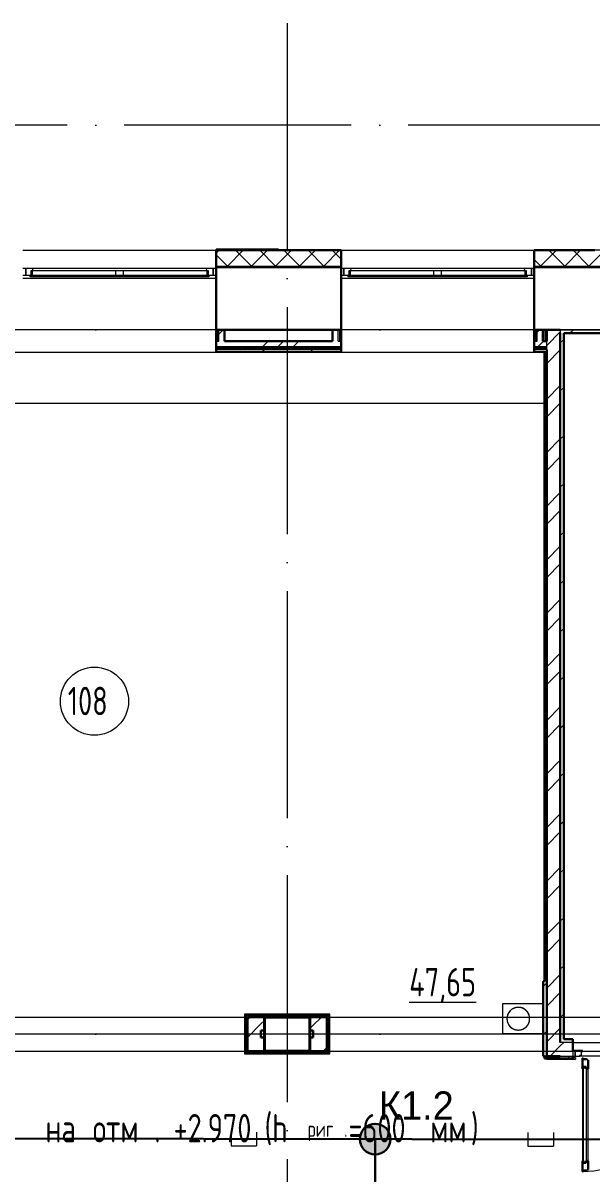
# Model space of a CAD drawing. Header units: millimetres. Extents: x -421858 to 614926, y -468665 to 141641.
# Drawn here: x -55983 to -50974, y -12774 to -2642 of the extents above; entities that cross this region are included whole.
import ezdxf

# ---------------------------------------------------------------- set-up
doc = ezdxf.new("R2010")
doc.units = ezdxf.units.MM
doc.linetypes.add('ADSK_Линия сетки', pattern=[25, 20, -2.5, 0, -2.5])
doc.linetypes.add('ADSK_Сверху', pattern=[450, 300, -150])
for name, color, linetype, lineweight in [('_ Окна', 7, 'Continuous', 9), ('RC-Линии_связи-Адресные', 5, 'Continuous', 30), ('Аннотация', 7, 'Continuous', 18), ('Двери', 252, 'Continuous', 9), ('Линии', 252, 'Continuous', 9), ('лс', 5, 'Continuous', 30), ('Марки помещений', 252, 'Continuous', 20), ('Несущие колонны', 252, 'Continuous', 18), ('Ограждение', 252, 'Continuous', 9), ('Окна', 252, 'Continuous', 9), ('Оси', 252, 'Continuous', 9), ('Перекрытие', 252, 'Continuous', 18), ('Сантехника', 252, 'Continuous', 9), ('Стены внутренние', 7, 'Continuous', 18), ('Стены наружные', 7, 'Continuous', 18), ('Стены штриховка', 252, 'Continuous', 9), ('СУ Часофикация', 205, 'Continuous', 30)]:
    doc.layers.add(name, color=color, linetype=linetype, lineweight=lineweight)
doc.layers.add('RC-Таблицы', color=7, linetype='Continuous')
doc.layers.add('Двери открывание', color=7, linetype='Continuous', lineweight=9, true_color=0xc0c0c0)
doc.styles.add('GOST Common_3', font='', dxfattribs={"height": 3.5})
doc.styles.add('GOST Common_5', font='', dxfattribs={"width": 0.9, "height": 2.5})
doc.styles.add('Mipgost_5', font='', dxfattribs={"height": 250})
doc.styles.get('GOST Common_3').set_extended_font_data('GOST 2.304 type A')
doc.styles.get('GOST Common_5').set_extended_font_data('GOST 2.304 type A')
doc.styles.get('Mipgost_5').set_extended_font_data('Mipgost')
pattern_1 = [(0, (-24611.8, 7163), (0, 600), []), (90, (-24611.8, 7163), (-600, 4e-14), [])]
pattern_2 = [(0, (-32121.8, 98), (0, 600), []), (90, (-32121.8, 98), (-600, 4e-14), [])]

# ---------------------------------------------------------------- blocks, each defined once
blk = doc.blocks.new('1 этаж')
at = {"layer": 'Ограждение', "true_color": 0x636466}
h = blk.add_hatch(dxfattribs=at)
h.set_pattern_fill('FP_24', color=251, style=0, pattern_type=2)
h.set_pattern_definition(pattern_1)
h.paths.add_polyline_path([(-51393, -9577), (-51393, -5992), (-51398, -5992), (-51398, -9577)])
h = blk.add_hatch(dxfattribs=at)
h.set_pattern_fill('FP_24', color=251, style=0, pattern_type=2)
h.set_pattern_definition(pattern_1)
h.paths.add_polyline_path([(-51398, -11077), (-51393, -11077), (-51393, -9577), (-51398, -9577)])
h = blk.add_hatch(dxfattribs=at)
h.set_pattern_fill('FP_25', color=251, style=0, pattern_type=2)
h.set_pattern_definition(pattern_2)
h.paths.add_polyline_path([(-54023, -11372), (-53288, -11372), (-53283, -11367), (-54033, -11367), (-54028, -11372)])
h = blk.add_hatch(dxfattribs=at)
h.set_pattern_fill('FP_25', color=251, style=0, pattern_type=2)
h.set_pattern_definition(pattern_2)
h.paths.add_polyline_path([(-53288, -11717), (-53283, -11717), (-53288, -11712), (-54028, -11712), (-54033, -11717), (-53292, -11717)])
h = blk.add_hatch(dxfattribs=at)
h.set_pattern_fill('FP_26', color=251, style=0, pattern_type=2)
h.set_pattern_definition(pattern_2)
h.paths.add_polyline_path([(-51373, -11762), (-51118, -11762), (-51118, -11752), (-51143, -11752), (-51143, -11757), (-51373, -11757)])
at = {"layer": '_ Окна', "color": 251, "true_color": 0x636466}
for p, q in [((-55958, -4802), (-55983, -4802)), ((-55983, -4860), (-55958, -4860)), ((-55958, -4860), (-55958, -4802)), ((-54283, -4802), (-54308, -4802)), ((-54308, -4802), (-54308, -4860)), ((-54308, -4860), (-54283, -4860)), ((-53158, -4802), (-53183, -4802)), ((-53183, -4860), (-53158, -4860)), ((-53158, -4860), (-53158, -4802)), ((-51483, -4802), (-51508, -4802)), ((-51508, -4802), (-51508, -4860)), ((-51508, -4860), (-51483, -4860))]:
    blk.add_line(p, q, dxfattribs=at)
at = {"layer": '_ Окна', "color": 251, "lineweight": 18, "true_color": 0x636466}
for p, q in [((-55898, -4802), (-55958, -4802)), ((-55958, -4802), (-55958, -4860)), ((-55958, -4860), (-55920, -4860)), ((-55912, -4860), (-55912, -4819)), ((-55912, -4819), (-55900, -4819)), ((-55894, -4819), (-55898, -4802)), ((-54367, -4802), (-54372, -4819)), ((-54308, -4802), (-54367, -4802)), ((-54366, -4819), (-54354, -4819)), ((-54354, -4819), (-54354, -4860)), ((-54346, -4860), (-54308, -4860)), ((-54308, -4860), (-54308, -4802)), ((-53098, -4802), (-53158, -4802)), ((-53158, -4802), (-53158, -4860)), ((-53158, -4860), (-53120, -4860)), ((-53112, -4860), (-53112, -4819)), ((-53112, -4819), (-53100, -4819)), ((-53094, -4819), (-53098, -4802)), ((-51567, -4802), (-51572, -4819)), ((-51508, -4802), (-51567, -4802)), ((-51566, -4819), (-51554, -4819)), ((-51554, -4819), (-51554, -4860)), ((-51546, -4860), (-51508, -4860)), ((-51508, -4860), (-51508, -4802))]:
    blk.add_line(p, q, dxfattribs=at)
at = {"layer": 'Двери', "color": 251, "true_color": 0x636466}
for p, q in [((-51143, -11687), (-51143, -11737)), ((-51123, -11687), (-51143, -11687)), ((-51143, -11737), (-51123, -11737)), ((-51123, -11737), (-51123, -11687)), ((-51059, -11687), (-51123, -11687)), ((-51123, -11687), (-51123, -11737)), ((-51123, -11737), (-51082, -11737)), ((-51082, -11737), (-51082, -11729)), ((-51082, -11729), (-51068, -11729)), ((-51068, -11729), (-51068, -11695)), ((-51068, -11695), (-51059, -11695)), ((-51059, -11695), (-51059, -11687)), ((-51059, -11849), (-51059, -12659)), ((-51050, -11831), (-51026, -11831)), ((-51050, -12677), (-51050, -11831)), ((-51026, -11831), (-51026, -12677)), ((-51009, -12659), (-51009, -11849)), ((-51026, -12677), (-51050, -12677))]:
    blk.add_line(p, q, dxfattribs=at)
at = {"layer": 'Двери', "color": 251, "lineweight": 30, "true_color": 0x636466}
for p, q in [((-51051, -11755), (-51059, -11755)), ((-51059, -11755), (-51059, -11849)), ((-51050, -11849), (-51059, -11849)), ((-51051, -11764), (-51051, -11755)), ((-51017, -11764), (-51051, -11764)), ((-51050, -11831), (-51050, -11849)), ((-51026, -11831), (-51050, -11831)), ((-51026, -11849), (-51026, -11831)), ((-51009, -11849), (-51026, -11849)), ((-51017, -11773), (-51017, -11764)), ((-51009, -11773), (-51017, -11773)), ((-51009, -11849), (-51009, -11773)), ((-51059, -12659), (-51059, -12753)), ((-51050, -12659), (-51059, -12659)), ((-51050, -12677), (-51050, -12659)), ((-51026, -12659), (-51026, -12677)), ((-51009, -12659), (-51026, -12659)), ((-51009, -12735), (-51009, -12659)), ((-51059, -12753), (-51051, -12753)), ((-51051, -12753), (-51051, -12744)), ((-51051, -12744), (-51017, -12744)), ((-51026, -12677), (-51050, -12677)), ((-51017, -12744), (-51017, -12735)), ((-51017, -12735), (-51009, -12735))]:
    blk.add_line(p, q, dxfattribs=at)
at = {"layer": 'Двери открывание', "color": 251, "true_color": 0x636466}
blk.add_arc((-51077, -11755), 998, 271.0334, 0, dxfattribs=at)
at = {"layer": 'Линии', "color": 251, "linetype": 'ADSK_Сверху', "ltscale": 100, "true_color": 0x636466}
for p, q in [((-59083, -11392), (-48253, -11392)), ((-59083, -11692), (-48253, -11692))]:
    blk.add_line(p, q, dxfattribs=at)
at = {"layer": 'Марки помещений', "color": 251, "true_color": 0x636466}
blk.add_circle((-55354, -8612), 300, dxfattribs=at)
at = {"layer": 'Несущие колонны', "color": 251, "lineweight": 40, "true_color": 0x636466}
for p, q in [((-53858, -11392), (-53458, -11392)), ((-53858, -11692), (-53858, -11392)), ((-53458, -11392), (-53858, -11392)), ((-53858, -11392), (-53858, -11692)), ((-53458, -11392), (-53458, -11692)), ((-53458, -11692), (-53458, -11392)), ((-53458, -11692), (-53858, -11692)), ((-53858, -11692), (-53458, -11692))]:
    blk.add_line(p, q, dxfattribs=at)
at = {"layer": 'Ограждение', "color": 251, "true_color": 0x636466}
for p, q in [((-54283, -4892), (-55983, -4892)), ((-51483, -4892), (-53183, -4892)), ((-54283, -5342), (-55983, -5342)), ((-51483, -5342), (-53183, -5342)), ((-51388, -5342), (-51388, -5442)), ((-51393, -5542), (-59098, -5542)), ((-51393, -5542), (-59098, -5542)), ((-54283, -5542), (-55983, -5542)), ((-54283, -5537), (-54283, -5542)), ((-53183, -5542), (-53183, -5537)), ((-51483, -5542), (-53183, -5542)), ((-51483, -5537), (-51483, -5542)), ((-51393, -5992), (-59098, -5992)), ((-51398, -5992), (-51398, -9577)), ((-51393, -9577), (-51398, -9577)), ((-51398, -9577), (-51393, -9577)), ((-51398, -9577), (-51398, -11077)), ((-54028, -11372), (-54033, -11367)), ((-54033, -11367), (-54033, -11717)), ((-53283, -11367), (-54033, -11367)), ((-53283, -11367), (-53288, -11372)), ((-53283, -11717), (-53283, -11367)), ((-54028, -11712), (-54033, -11717)), ((-54033, -11717), (-53283, -11717)), ((-53288, -11712), (-53283, -11717)), ((-51118, -11752), (-51143, -11752)), ((-51118, -11752), (-51118, -11762)), ((-51373, -11762), (-51373, -11757)), ((-51373, -11762), (-51118, -11762))]:
    blk.add_line(p, q, dxfattribs=at)
at = {"layer": 'Окна', "color": 251, "true_color": 0x636466}
for p, q in [((-55920, -4860), (-55148, -4860)), ((-55920, -4877), (-55920, -4860)), ((-55900, -4819), (-55168, -4819)), ((-55900, -4860), (-55900, -4819)), ((-54367, -4802), (-55898, -4802)), ((-55168, -4819), (-55098, -4819)), ((-55168, -4819), (-55168, -4860)), ((-55148, -4860), (-55118, -4860)), ((-55148, -4860), (-55148, -4877)), ((-55118, -4860), (-54346, -4860)), ((-55118, -4877), (-55118, -4860)), ((-55098, -4819), (-54366, -4819)), ((-55098, -4860), (-55098, -4819)), ((-54366, -4819), (-54366, -4860)), ((-54346, -4860), (-54346, -4877)), ((-53120, -4860), (-52348, -4860)), ((-53120, -4877), (-53120, -4860)), ((-53100, -4819), (-52368, -4819)), ((-53100, -4860), (-53100, -4819)), ((-51567, -4802), (-53098, -4802)), ((-52368, -4819), (-52298, -4819)), ((-52368, -4819), (-52368, -4860)), ((-52348, -4860), (-52318, -4860)), ((-52348, -4860), (-52348, -4877)), ((-52318, -4860), (-51546, -4860)), ((-52318, -4877), (-52318, -4860)), ((-52298, -4819), (-51566, -4819)), ((-52298, -4860), (-52298, -4819)), ((-51566, -4819), (-51566, -4860)), ((-51546, -4860), (-51546, -4877)), ((-55148, -4877), (-55920, -4877)), ((-55118, -4877), (-55148, -4877)), ((-54346, -4877), (-55118, -4877)), ((-52348, -4877), (-53120, -4877)), ((-52318, -4877), (-52348, -4877)), ((-51546, -4877), (-52318, -4877))]:
    blk.add_line(p, q, dxfattribs=at)
at = {"layer": 'Оси', "color": 251, "linetype": 'ADSK_Линия сетки', "ltscale": 100, "true_color": 0x636466}
for p, q in [((-53658, -2642), (-53658, -33768)), ((4409, -3542), (-72530, -3542)), ((4409, -5342), (-72530, -5342)), ((4409, -11542), (-72530, -11542))]:
    blk.add_line(p, q, dxfattribs=at)
at = {"layer": 'Перекрытие', "color": 251, "ltscale": 100, "true_color": 0x636466}
for p, q in [((-54033, -11542), (-59088, -11542)), ((-51403, -11542), (-53283, -11542))]:
    blk.add_line(p, q, dxfattribs=at)
at = {"layer": 'Сантехника', "color": 251, "true_color": 0x636466}
for p, q in [((-51403, -11277), (-51763, -11277)), ((-51763, -11277), (-51763, -11537)), ((-51763, -11537), (-51403, -11537))]:
    blk.add_line(p, q, dxfattribs=at)
at = {"layer": 'Сантехника', "color": 251, "true_color": 0x636466, "flags": 128}
for points in [[(-51523, -11407), (-51523, -11403), (-51523, -11399), (-51524, -11395), (-51524, -11391), (-51525, -11387), (-51526, -11383), (-51527, -11379), (-51528, -11375), (-51529, -11372), (-51531, -11368), (-51532, -11364), (-51534, -11361), (-51536, -11357), (-51538, -11354), (-51540, -11350), (-51543, -11347), (-51545, -11344), (-51548, -11341), (-51550, -11338), (-51553, -11335), (-51556, -11332), (-51559, -11330), (-51562, -11327), (-51565, -11325), (-51569, -11323), (-51572, -11320), (-51576, -11319), (-51579, -11317), (-51583, -11315), (-51587, -11314), (-51590, -11312), (-51594, -11311), (-51598, -11310), (-51602, -11309), (-51606, -11308), (-51610, -11308), (-51614, -11307), (-51618, -11307), (-51622, -11307), (-51626, -11307), (-51630, -11307), (-51634, -11307), (-51638, -11308), (-51642, -11309), (-51646, -11309), (-51649, -11310), (-51653, -11311), (-51657, -11313), (-51661, -11314), (-51664, -11316), (-51668, -11318), (-51672, -11319), (-51675, -11321), (-51678, -11324), (-51682, -11326), (-51685, -11328), (-51688, -11331), (-51691, -11334), (-51694, -11336), (-51697, -11339), (-51699, -11342), (-51702, -11345), (-51704, -11348), (-51706, -11352), (-51708, -11355), (-51710, -11359), (-51712, -11362), (-51714, -11366), (-51716, -11369), (-51717, -11373), (-51718, -11377), (-51719, -11381), (-51720, -11385), (-51721, -11389), (-51722, -11393), (-51722, -11397), (-51723, -11401), (-51723, -11405), (-51723, -11407)], [(-51723, -11407), (-51723, -11411), (-51722, -11415), (-51722, -11419), (-51722, -11423), (-51721, -11427), (-51720, -11431), (-51719, -11434), (-51718, -11438), (-51716, -11442), (-51715, -11446), (-51713, -11449), (-51712, -11453), (-51710, -11456), (-51708, -11460), (-51705, -11463), (-51703, -11466), (-51701, -11470), (-51698, -11473), (-51695, -11476), (-51692, -11478), (-51690, -11481), (-51687, -11484), (-51683, -11486), (-51680, -11489), (-51677, -11491), (-51673, -11493), (-51670, -11495), (-51666, -11497), (-51663, -11498), (-51659, -11500), (-51655, -11501), (-51651, -11503), (-51648, -11504), (-51644, -11505), (-51640, -11505), (-51636, -11506), (-51632, -11506), (-51628, -11507), (-51624, -11507), (-51620, -11507), (-51616, -11506), (-51612, -11506), (-51608, -11506), (-51604, -11505), (-51600, -11504), (-51596, -11503), (-51592, -11502), (-51589, -11501), (-51585, -11499), (-51581, -11498), (-51578, -11496), (-51574, -11494), (-51571, -11492), (-51567, -11490), (-51564, -11488), (-51561, -11485), (-51558, -11483), (-51555, -11480), (-51552, -11477), (-51549, -11474), (-51546, -11471), (-51544, -11468), (-51542, -11465), (-51539, -11462), (-51537, -11458), (-51535, -11455), (-51533, -11451), (-51532, -11448), (-51530, -11444), (-51529, -11440), (-51527, -11436), (-51526, -11433), (-51525, -11429), (-51524, -11425), (-51524, -11421), (-51523, -11417), (-51523, -11413), (-51523, -11409), (-51523, -11407)]]:
    blk.add_lwpolyline(points, dxfattribs=at)
at = {"layer": 'Сантехника', "color": 251, "true_color": 0x636466}
for start, end in [(0, 180), (180, 0)]:
    blk.add_arc((-51623, -11407), 100, start, end, dxfattribs=at)
at = {"layer": 'Стены внутренние', "color": 251, "true_color": 0x636466}
for p, q in [((-55983, -4640), (-54283, -4640)), ((-53183, -4640), (-51483, -4640)), ((-51485, -4792), (-51483, -4792)), ((-51253, -5342), (-50413, -5342))]:
    blk.add_line(p, q, dxfattribs=at)
at = {"layer": 'Стены внутренние', "color": 251, "lineweight": 30, "true_color": 0x636466}
for p, q in [((-53183, -4640), (-54283, -4640)), ((-54283, -4640), (-54283, -4782)), ((-53183, -4782), (-53183, -4640)), ((-50948, -4640), (-51483, -4640)), ((-51483, -4640), (-51483, -4782)), ((-53183, -4792), (-54283, -4792)), ((-54283, -4792), (-54283, -5342)), ((-53183, -5342), (-53183, -4792)), ((-50413, -4792), (-51483, -4792)), ((-51483, -4792), (-51483, -5342)), ((-54208, -5342), (-53258, -5342)), ((-51408, -5342), (-51373, -5342))]:
    blk.add_line(p, q, dxfattribs=at)
at = {"layer": 'Стены внутренние', "color": 251, "linetype": 'Continuous', "lineweight": 9, "true_color": 0x636466}
for p, q in [((-54281, -4666), (-54256, -4642)), ((-54184, -4782), (-54044, -4642)), ((-53971, -4782), (-54111, -4642)), ((-53972, -4782), (-53832, -4642)), ((-53759, -4782), (-53899, -4642)), ((-53806, -4640), (-53807, -4642)), ((-53760, -4782), (-53620, -4642)), ((-53723, -4642), (-53724, -4640)), ((-53546, -4782), (-53686, -4642)), ((-53548, -4782), (-53408, -4642)), ((-53334, -4782), (-53474, -4642)), ((-53336, -4782), (-53196, -4642)), ((-53185, -4719), (-53262, -4642)), ((-51427, -4782), (-51287, -4642)), ((-51213, -4782), (-51353, -4642)), ((-51259, -4642), (-51260, -4640)), ((-51214, -4782), (-51074, -4642)), ((-51001, -4782), (-51141, -4642)), ((-51002, -4782), (-50862, -4642)), ((-54183, -4782), (-54281, -4684)), ((-51481, -4676), (-51483, -4680)), ((-51425, -4782), (-51481, -4726))]:
    blk.add_line(p, q, dxfattribs=at)
at = {"layer": 'Стены наружные', "color": 251, "lineweight": 30, "true_color": 0x636466}
for p, q in [((-53733, -4635), (-54283, -4635)), ((-54283, -4635), (-54283, -4640)), ((-53733, -4640), (-53733, -4635)), ((-54283, -4782), (-54283, -4792)), ((-53183, -4792), (-53183, -4782)), ((-51483, -4782), (-51483, -4792)), ((-54283, -5342), (-54283, -5537)), ((-54208, -5342), (-54283, -5342)), ((-54208, -5442), (-54208, -5342)), ((-53258, -5342), (-53258, -5442)), ((-53183, -5342), (-53258, -5342)), ((-53183, -5537), (-53183, -5342)), ((-51483, -5342), (-51483, -5537)), ((-51408, -5342), (-51483, -5342)), ((-51408, -5442), (-51408, -5342)), ((-51373, -5342), (-51373, -5442)), ((-51253, -5342), (-51373, -5342)), ((-53258, -5442), (-54208, -5442)), ((-51373, -5442), (-51408, -5442)), ((-51253, -11617), (-51253, -5372)), ((-51223, -5372), (-50413, -5372)), ((-51223, -11587), (-51223, -5372)), ((-54283, -5537), (-53183, -5537)), ((-51483, -5537), (-51393, -5537)), ((-51393, -5537), (-51393, -11077)), ((-51388, -5537), (-51388, -11077)), ((-51373, -11737), (-51373, -5517)), ((-51403, -11077), (-51403, -11737)), ((-51393, -11077), (-51403, -11077)), ((-53288, -11372), (-54028, -11372)), ((-54028, -11372), (-54028, -11712)), ((-53293, -11377), (-54023, -11377)), ((-54023, -11377), (-54023, -11707)), ((-53458, -11392), (-54008, -11392)), ((-54008, -11392), (-54008, -11692)), ((-53858, -11512), (-53858, -11392)), ((-53308, -11392), (-53458, -11392)), ((-53458, -11392), (-53458, -11512)), ((-53308, -11692), (-53308, -11392)), ((-53293, -11707), (-53293, -11377)), ((-53288, -11712), (-53288, -11372)), ((-53888, -11572), (-53888, -11512)), ((-53888, -11512), (-53858, -11512)), ((-53458, -11512), (-53428, -11512)), ((-53428, -11512), (-53428, -11572)), ((-53858, -11572), (-53888, -11572)), ((-53858, -11692), (-53858, -11572)), ((-53428, -11572), (-53458, -11572)), ((-53458, -11572), (-53458, -11692)), ((-51143, -11587), (-51223, -11587)), ((-51143, -11687), (-51143, -11587)), ((-54028, -11712), (-53288, -11712)), ((-54023, -11707), (-53293, -11707)), ((-54008, -11692), (-53458, -11692)), ((-53458, -11692), (-53308, -11692)), ((-51403, -11737), (-51393, -11737)), ((-51393, -11737), (-51393, -11757)), ((-51388, -11737), (-51388, -11752)), ((-51388, -11752), (-51373, -11752)), ((-51373, -11737), (-51253, -11737)), ((-51143, -11757), (-51143, -11737)), ((-51393, -11757), (-51143, -11757))]:
    blk.add_line(p, q, dxfattribs=at)
at = {"layer": 'Стены наружные', "color": 251, "linetype": 'Continuous', "lineweight": 9, "true_color": 0x636466}
for p, q in [((-54077, -4638), (-54079, -4635)), ((-53803, -4635), (-53806, -4640)), ((-54258, -5380), (-54220, -5342)), ((-51458, -5363), (-51436, -5342)), ((-51373, -5481), (-51253, -5361)), ((-51168, -5372), (-51138, -5342)), ((-53876, -5492), (-53826, -5442)), ((-53741, -5492), (-53691, -5442)), ((-53606, -5492), (-53556, -5442)), ((-51451, -5492), (-51401, -5442)), ((-51253, -5457), (-51223, -5427)), ((-54283, -5517), (-54270, -5504)), ((-54270, -5504), (-54258, -5492)), ((-54232, -5537), (-54227, -5532)), ((-54161, -5537), (-54156, -5532)), ((-54091, -5537), (-54086, -5532)), ((-54071, -5517), (-54058, -5504)), ((-54058, -5504), (-54046, -5492)), ((-54020, -5537), (-54015, -5532)), ((-53949, -5537), (-53944, -5532)), ((-53879, -5537), (-53874, -5532)), ((-53874, -5532), (-53859, -5517)), ((-53859, -5517), (-53846, -5504)), ((-53846, -5504), (-53834, -5492)), ((-53808, -5537), (-53803, -5532)), ((-53737, -5537), (-53732, -5532)), ((-53666, -5537), (-53661, -5532)), ((-53646, -5517), (-53634, -5504)), ((-53634, -5504), (-53621, -5492)), ((-53596, -5537), (-53591, -5532)), ((-53525, -5537), (-53520, -5532)), ((-53454, -5537), (-53449, -5532)), ((-53449, -5532), (-53434, -5517)), ((-53434, -5517), (-53422, -5504)), ((-53422, -5504), (-53409, -5492)), ((-53384, -5537), (-53379, -5532)), ((-53313, -5537), (-53308, -5532)), ((-53242, -5537), (-53237, -5532)), ((-53222, -5517), (-53210, -5504)), ((-53210, -5504), (-53197, -5492)), ((-51474, -5537), (-51469, -5532)), ((-51404, -5537), (-51399, -5532)), ((-51373, -5638), (-51253, -5518)), ((-51393, -5597), (-51388, -5592)), ((-51393, -5667), (-51388, -5662)), ((-51393, -5738), (-51388, -5733)), ((-51393, -5809), (-51388, -5804)), ((-51393, -5879), (-51388, -5874)), ((-51373, -5952), (-51253, -5832)), ((-51253, -5881), (-51223, -5851)), ((-51393, -5950), (-51388, -5945)), ((-51393, -6021), (-51388, -6016)), ((-51373, -6109), (-51253, -5989)), ((-51393, -6092), (-51388, -6087)), ((-51393, -6162), (-51388, -6157)), ((-51393, -6233), (-51388, -6228)), ((-51253, -6305), (-51223, -6275)), ((-51393, -6304), (-51388, -6299)), ((-51393, -6374), (-51388, -6369)), ((-51373, -6423), (-51253, -6303)), ((-51393, -6445), (-51388, -6440)), ((-51373, -6581), (-51253, -6461)), ((-51393, -6516), (-51388, -6511)), ((-51393, -6586), (-51388, -6581)), ((-51393, -6657), (-51388, -6652)), ((-51393, -6728), (-51388, -6723)), ((-51373, -6895), (-51253, -6775)), ((-51253, -6729), (-51223, -6699)), ((-51393, -6799), (-51388, -6794)), ((-51393, -6869), (-51388, -6864)), ((-51393, -6940), (-51388, -6935)), ((-51373, -7052), (-51253, -6932)), ((-51393, -7011), (-51388, -7006)), ((-51393, -7081), (-51388, -7076)), ((-51393, -7152), (-51388, -7147)), ((-51253, -7154), (-51223, -7124)), ((-51393, -7223), (-51388, -7218)), ((-51393, -7294), (-51388, -7289)), ((-51373, -7366), (-51253, -7246)), ((-51393, -7364), (-51388, -7359)), ((-51393, -7435), (-51388, -7430)), ((-51373, -7524), (-51253, -7404)), ((-51393, -7506), (-51388, -7501)), ((-51393, -7576), (-51388, -7571)), ((-51253, -7578), (-51223, -7548)), ((-51393, -7647), (-51388, -7642)), ((-51393, -7718), (-51388, -7713)), ((-51393, -7789), (-51388, -7784)), ((-51373, -7838), (-51253, -7718)), ((-51393, -7859), (-51388, -7854)), ((-51373, -7995), (-51253, -7875)), ((-51393, -7930), (-51388, -7925)), ((-51393, -8001), (-51388, -7996)), ((-51253, -8002), (-51223, -7972)), ((-51393, -8071), (-51388, -8066)), ((-51393, -8142), (-51388, -8137)), ((-51373, -8309), (-51253, -8189)), ((-51393, -8213), (-51388, -8208)), ((-51393, -8284), (-51388, -8279)), ((-51393, -8354), (-51388, -8349)), ((-51373, -8466), (-51253, -8346)), ((-51253, -8426), (-51223, -8396)), ((-51393, -8425), (-51388, -8420)), ((-51393, -8496), (-51388, -8491)), ((-51393, -8566), (-51388, -8561)), ((-51393, -8637), (-51388, -8632)), ((-51393, -8708), (-51388, -8703)), ((-51373, -8781), (-51253, -8661)), ((-51393, -8779), (-51388, -8774)), ((-51393, -8849), (-51388, -8844)), ((-51393, -8920), (-51388, -8915)), ((-51373, -8938), (-51253, -8818)), ((-51253, -8851), (-51223, -8821)), ((-51393, -8991), (-51388, -8986)), ((-51393, -9061), (-51388, -9056)), ((-51393, -9132), (-51388, -9127)), ((-51393, -9203), (-51388, -9198)), ((-51373, -9252), (-51253, -9132)), ((-51393, -9273), (-51388, -9268)), ((-51373, -9409), (-51253, -9289)), ((-51253, -9275), (-51223, -9245)), ((-51393, -9344), (-51388, -9339)), ((-51393, -9415), (-51388, -9410)), ((-51393, -9486), (-51388, -9481)), ((-51393, -9556), (-51388, -9551)), ((-51393, -9627), (-51388, -9622)), ((-51373, -9724), (-51253, -9604)), ((-51393, -9698), (-51388, -9693)), ((-51253, -9699), (-51223, -9669)), ((-51393, -9768), (-51388, -9763)), ((-51373, -9881), (-51253, -9761)), ((-51393, -9839), (-51388, -9834)), ((-51393, -9910), (-51388, -9905)), ((-51393, -9981), (-51388, -9976)), ((-51393, -10051), (-51388, -10046)), ((-51393, -10122), (-51388, -10117)), ((-51373, -10195), (-51253, -10075)), ((-51253, -10123), (-51223, -10093)), ((-51393, -10193), (-51388, -10188)), ((-51373, -10352), (-51253, -10232)), ((-51393, -10263), (-51388, -10258)), ((-51393, -10334), (-51388, -10329)), ((-51393, -10405), (-51388, -10400)), ((-51393, -10476), (-51388, -10471)), ((-51253, -10548), (-51223, -10518)), ((-51393, -10546), (-51388, -10541)), ((-51393, -10617), (-51388, -10612)), ((-51373, -10667), (-51253, -10547)), ((-51393, -10688), (-51388, -10683)), ((-51373, -10824), (-51253, -10704)), ((-51393, -10758), (-51388, -10753)), ((-51393, -10829), (-51388, -10824)), ((-51393, -10900), (-51388, -10895)), ((-51253, -10972), (-51223, -10942)), ((-51393, -10971), (-51388, -10966)), ((-51393, -11041), (-51388, -11036)), ((-51373, -11138), (-51253, -11018)), ((-51403, -11122), (-51373, -11092)), ((-51373, -11295), (-51253, -11175)), ((-54028, -11414), (-54023, -11409)), ((-54008, -11416), (-53984, -11392)), ((-53991, -11377), (-53986, -11372)), ((-53920, -11377), (-53915, -11372)), ((-53888, -11453), (-53858, -11423)), ((-53850, -11377), (-53845, -11372)), ((-53794, -11392), (-53779, -11377)), ((-53779, -11377), (-53774, -11372)), ((-53708, -11377), (-53703, -11372)), ((-53637, -11377), (-53632, -11372)), ((-53567, -11377), (-53562, -11372)), ((-53496, -11377), (-53491, -11372)), ((-53428, -11464), (-53355, -11392)), ((-53425, -11377), (-53420, -11372)), ((-53370, -11392), (-53355, -11377)), ((-53355, -11377), (-53350, -11372)), ((-53293, -11386), (-53288, -11381)), ((-51253, -11396), (-51223, -11366)), ((-54028, -11484), (-54023, -11479)), ((-54028, -11555), (-54023, -11550)), ((-54007, -11572), (-53888, -11453)), ((-53458, -11494), (-53428, -11464)), ((-53293, -11456), (-53288, -11451)), ((-53293, -11527), (-53288, -11522)), ((-51403, -11546), (-51373, -11516)), ((-51373, -11610), (-51253, -11490)), ((-54028, -11626), (-54023, -11621)), ((-54023, -11621), (-54008, -11606)), ((-54008, -11573), (-54007, -11572)), ((-53293, -11598), (-53288, -11593)), ((-51343, -11737), (-51253, -11647)), ((-51253, -11647), (-51223, -11617)), ((-54028, -11696), (-54023, -11691)), ((-53972, -11712), (-53967, -11707)), ((-53902, -11712), (-53897, -11707)), ((-53831, -11712), (-53826, -11707)), ((-53760, -11712), (-53755, -11707)), ((-53690, -11712), (-53685, -11707)), ((-53685, -11707), (-53670, -11692)), ((-53619, -11712), (-53614, -11707)), ((-53548, -11712), (-53543, -11707)), ((-53477, -11712), (-53472, -11707)), ((-53407, -11712), (-53402, -11707)), ((-53341, -11692), (-53308, -11659)), ((-53336, -11712), (-53331, -11707)), ((-53293, -11668), (-53288, -11663)), ((-51393, -11748), (-51388, -11743)), ((-51330, -11757), (-51325, -11752)), ((-51260, -11757), (-51255, -11752)), ((-51189, -11757), (-51184, -11752)), ((-51184, -11752), (-51169, -11737))]:
    blk.add_line(p, q, dxfattribs=at)
at = {"layer": 'Стены наружные', "color": 251, "true_color": 0x636466}
for p, q in [((-51143, -11617), (-50013, -11617)), ((-50074, -11737), (-51082, -11737))]:
    blk.add_line(p, q, dxfattribs=at)
at = {"layer": 'Стены штриховка', "color": 251, "true_color": 0x636466}
for p, q in [((-53185, -4642), (-54281, -4642)), ((-54281, -4782), (-54281, -4642)), ((-53185, -4642), (-53185, -4782)), ((-50415, -4642), (-51481, -4642)), ((-51481, -4782), (-51481, -4642)), ((-54283, -4782), (-53183, -4782)), ((-51483, -4782), (-50413, -4782)), ((-54270, -5442), (-54270, -5342)), ((-54258, -5442), (-54258, -5342)), ((-53208, -5442), (-53208, -5342)), ((-53195, -5442), (-53195, -5342)), ((-51470, -5442), (-51470, -5342)), ((-51458, -5442), (-51458, -5342)), ((-51253, -5342), (-51253, -5372)), ((-54283, -5442), (-54258, -5442)), ((-53208, -5442), (-53183, -5442)), ((-51483, -5442), (-51458, -5442)), ((-51373, -5517), (-51373, -5442)), ((-53183, -5492), (-54283, -5492)), ((-53183, -5504), (-54283, -5504)), ((-53183, -5517), (-54283, -5517)), ((-54283, -5532), (-53183, -5532)), ((-51373, -5492), (-51483, -5492)), ((-51373, -5504), (-51483, -5504)), ((-51373, -5517), (-51483, -5517)), ((-51483, -5532), (-51373, -5532)), ((-51388, -5537), (-51388, -5532)), ((-51388, -9577), (-51373, -9577)), ((-51373, -11077), (-51393, -11077)), ((-51143, -11617), (-51253, -11617)), ((-51373, -11737), (-51393, -11737)), ((-51373, -11737), (-51373, -11752)), ((-51373, -11752), (-51143, -11752)), ((-51253, -11737), (-51143, -11737))]:
    blk.add_line(p, q, dxfattribs=at)
at = {"layer": 'Аннотация', "color": 251, "true_color": 0x636466, "width": 0.9}
for s, height, style, p in [('. +2.970 (h', 250, 'GOST Common_3', (-54826, -12496)), ('=600', 250, 'GOST Common_3', (-53118, -12496)), (')', 250, 'GOST Common_3', (-52040, -12496)), ('на', 250, 'GOST Common_3', (-55785, -12496)), ('отм', 250, 'GOST Common_3', (-55368, -12496)), ('риг', 138.8, 'GOST Common_5', (-53477, -12447)), ('мм', 250, 'GOST Common_3', (-52398, -12496)), ('.', 139, 'GOST Common_5', (-53156, -12447))]:
    blk.add_text(s, height=height, dxfattribs=dict(at, style=style)).set_placement(p)
at = {"layer": 'Марки помещений', "color": 251, "true_color": 0x636466, "style": 'GOST Common_3', "width": 0.9}
for s, p in [('108', (-55589, -8735)), ('%%U47,65', (-52583, -11210))]:
    blk.add_text(s, height=250, dxfattribs=at).set_placement(p)
blk = doc.blocks.new('кс-4')
at = {"layer": 'RC-Линии_связи-Адресные'}
h = blk.add_hatch(color=11, dxfattribs=at)
h.dxf.hatch_style = 1
h.paths.add_polyline_path([(135, 0, 1), (-135, 0, 1)])
at = {"layer": 'RC-Линии_связи-Адресные', "color": 116, "true_color": 0x136734}
blk.add_circle((0, 0), 135, dxfattribs=at)

msp = doc.modelspace()

# ---------------------------------------------------------------- linework, layer by layer
at = {"layer": 'лс', "color": 116, "linetype": 'Continuous', "ltscale": 100, "true_color": 0x136734, "transparency": 33554687}
msp.add_line((-39176, -12490), (-58723, -12457), dxfattribs=at)
at = {"layer": 'лс', "color": 11, "linetype": 'Continuous', "ltscale": 100, "transparency": 33554687}
msp.add_line((-52884, -13041), (-52883, -12467), dxfattribs=at)
at = {"layer": 'СУ Часофикация', "color": 0, "lineweight": 5}
for p, q in [((-54151, -12405), (-54151, -12525)), ((-53927, -12405), (-53927, -12525)), ((-51538, -12409), (-51538, -12529)), ((-51314, -12409), (-51314, -12529)), ((-54151, -12525), (-53927, -12525)), ((-51538, -12529), (-51314, -12529))]:
    msp.add_line(p, q, dxfattribs=at)

# ---------------------------------------------------------------- block references
msp.add_blockref('1 этаж', (0, 0))
at = {"layer": 'RC-Линии_связи-Адресные'}
msp.add_blockref('кс-4', (-52883, -12467), dxfattribs=at)

# ---------------------------------------------------------------- texts
at = {"layer": 'RC-Таблицы', "linetype": 'Continuous', "lineweight": 40, "transparency": 33554687, "insert": (-52521, -12172), "char_height": 250, "width": 2400, "attachment_point": 5, "style": 'Mipgost_5'}
msp.add_mtext('К1.2', dxfattribs=at)

doc.saveas('drawing.dxf')
